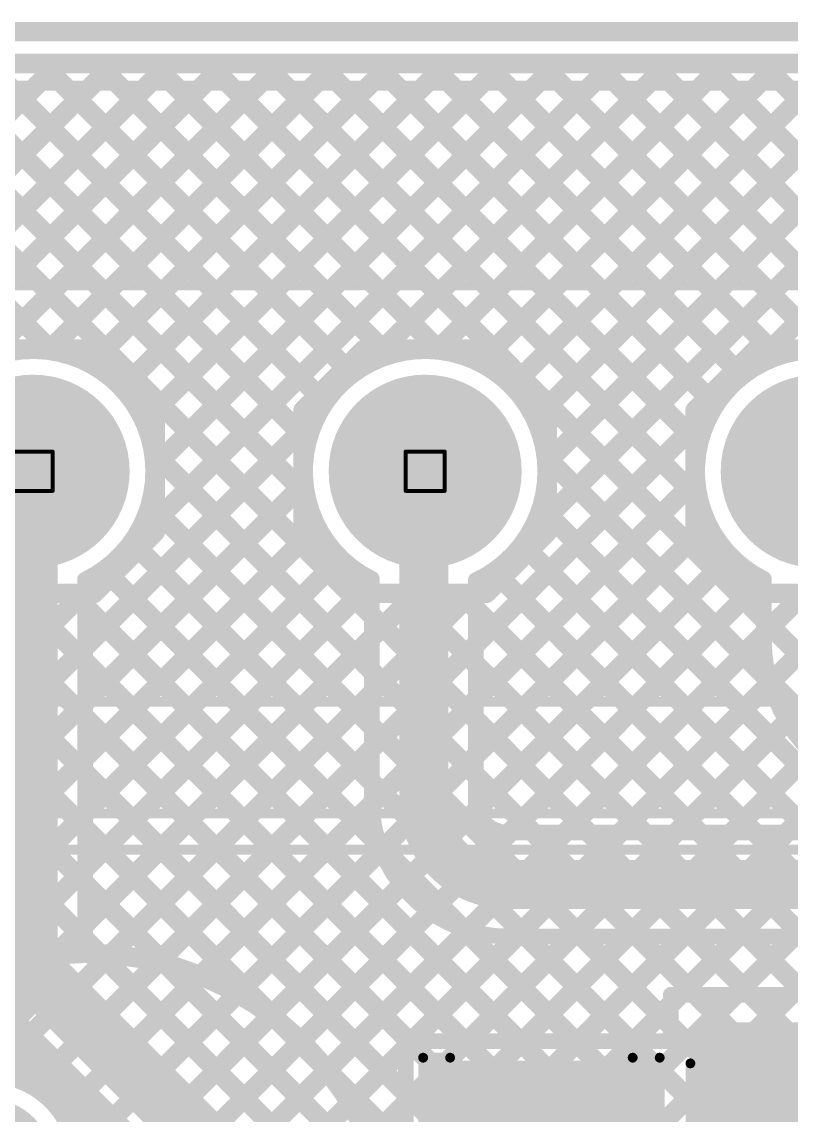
# Model space of a CAD drawing. Header units: inches. Extents: x -1.9 to 9.4, y 0 to 6.7.
# Drawn here: x 0.143 to 0.536, y 2.833 to 3.391 of the extents above; entities that cross this region are included whole.
import ezdxf

# ---------------------------------------------------------------- set-up
doc = ezdxf.new("R2010")
doc.units = ezdxf.units.IN
doc.header["$MEASUREMENT"] = 0
for name, color, linetype in [('Board Outline', 216, 'Continuous'), ('Bottom Layer', 5, 'Continuous'), ('Bottom Solder', 6, 'Continuous'), ('Drill Drawing', 1, 'Continuous'), ('Multi-Layer', 9, 'Continuous'), ('Pad Holes', 156, 'Continuous'), ('Top Layer', 1, 'Continuous'), ('Top Overlay', 2, 'Continuous'), ('Top Paste', 8, 'Continuous'), ('Top Solder', 216, 'Continuous')]:
    doc.layers.add(name, color=color, linetype=linetype)

# ---------------------------------------------------------------- blocks, each defined once
blk = doc.blocks.new('KF129_5_08_3P_7')
at = {"layer": 'Bottom Layer'}
h = blk.add_hatch(color=5, dxfattribs=at)
edge = h.paths.add_edge_path()
edge.add_arc((-0.2, 0), 0.047244, 0, 360)
h = blk.add_hatch(color=5, dxfattribs=at)
edge = h.paths.add_edge_path()
edge.add_arc((0, 0), 0.047244, 0, 360)
h = blk.add_hatch(color=5, dxfattribs=at)
edge = h.paths.add_edge_path()
edge.add_arc((0.2, 0), 0.047244, 0, 360)
at = {"layer": 'Bottom Solder'}
h = blk.add_hatch(color=6, dxfattribs=at)
edge = h.paths.add_edge_path()
edge.add_arc((-0.2, 0), 0.049244, 0, 360)
h = blk.add_hatch(color=6, dxfattribs=at)
edge = h.paths.add_edge_path()
edge.add_arc((0, 0), 0.049244, 0, 360)
h = blk.add_hatch(color=6, dxfattribs=at)
edge = h.paths.add_edge_path()
edge.add_arc((0.2, 0), 0.049244, 0, 360)
at = {"layer": 'Multi-Layer'}
h = blk.add_hatch(color=9, dxfattribs=at)
edge = h.paths.add_edge_path()
edge.add_arc((-0.2, 0), 0.047244, 0, 360)
h = blk.add_hatch(color=9, dxfattribs=at)
edge = h.paths.add_edge_path()
edge.add_arc((0, 0), 0.047244, 0, 360)
h = blk.add_hatch(color=9, dxfattribs=at)
edge = h.paths.add_edge_path()
edge.add_arc((0.2, 0), 0.047244, 0, 360)
at = {"layer": 'Pad Holes'}
h = blk.add_hatch(color=7, dxfattribs=at)
edge = h.paths.add_edge_path()
edge.add_arc((-0.2, 0), 0.031496, 0, 360)
h = blk.add_hatch(color=7, dxfattribs=at)
edge = h.paths.add_edge_path()
edge.add_arc((0, 0), 0.031496, 0, 360)
h = blk.add_hatch(color=7, dxfattribs=at)
edge = h.paths.add_edge_path()
edge.add_arc((0.2, 0), 0.031496, 0, 360)
at = {"layer": 'Top Layer'}
h = blk.add_hatch(color=1, dxfattribs=at)
edge = h.paths.add_edge_path()
edge.add_arc((-0.2, 0), 0.047244, 0, 360)
h = blk.add_hatch(color=1, dxfattribs=at)
edge = h.paths.add_edge_path()
edge.add_arc((0, 0), 0.047244, 0, 360)
h = blk.add_hatch(color=1, dxfattribs=at)
edge = h.paths.add_edge_path()
edge.add_arc((0.2, 0), 0.047244, 0, 360)
at = {"layer": 'Top Solder'}
h = blk.add_hatch(color=216, dxfattribs=at)
edge = h.paths.add_edge_path()
edge.add_arc((-0.2, 0), 0.049244, 0, 360)
h = blk.add_hatch(color=216, dxfattribs=at)
edge = h.paths.add_edge_path()
edge.add_arc((0, 0), 0.049244, 0, 360)
h = blk.add_hatch(color=216, dxfattribs=at)
edge = h.paths.add_edge_path()
edge.add_arc((0.2, 0), 0.049244, 0, 360)
at = {"layer": 'Top Overlay', "const_width": 0.005}
for points in [[(0.3, 0.192913), (-0.3, 0.192913)], [(0.3, 0.174526), (-0.3, 0.174526)], [(0.3, 0.117526), (-0.3, 0.117526)], [(0.3, -0.09477), (-0.3, -0.09477)], [(0.3, -0.196622), (-0.3, -0.196622)], [(0.3, -0.22441), (-0.3, -0.22441)]]:
    blk.add_lwpolyline(points, dxfattribs=at)
blk = doc.blocks.new('RC035M331LO8_14TH_2A1E_9')
at = {"layer": 'Bottom Layer'}
h = blk.add_hatch(color=5, dxfattribs=at)
edge = h.paths.add_edge_path()
edge.add_arc((-0.0689, 0), 0.0315, 0, 360)
h = blk.add_hatch(color=5, dxfattribs=at)
edge = h.paths.add_edge_path()
edge.add_arc((0.0689, 0), 0.0315, 0, 360)
at = {"layer": 'Bottom Solder'}
h = blk.add_hatch(color=6, dxfattribs=at)
edge = h.paths.add_edge_path()
edge.add_arc((-0.0689, 0), 0.0335, 0, 360)
h = blk.add_hatch(color=6, dxfattribs=at)
edge = h.paths.add_edge_path()
edge.add_arc((0.0689, 0), 0.0335, 0, 360)
at = {"layer": 'Multi-Layer'}
h = blk.add_hatch(color=9, dxfattribs=at)
edge = h.paths.add_edge_path()
edge.add_arc((-0.0689, 0), 0.0315, 0, 360)
h = blk.add_hatch(color=9, dxfattribs=at)
edge = h.paths.add_edge_path()
edge.add_arc((0.0689, 0), 0.0315, 0, 360)
at = {"layer": 'Pad Holes'}
h = blk.add_hatch(color=7, dxfattribs=at)
edge = h.paths.add_edge_path()
edge.add_arc((-0.0689, 0), 0.01969, 0, 360)
h = blk.add_hatch(color=7, dxfattribs=at)
edge = h.paths.add_edge_path()
edge.add_arc((0.0689, 0), 0.01969, 0, 360)
at = {"layer": 'Top Layer'}
h = blk.add_hatch(color=1, dxfattribs=at)
edge = h.paths.add_edge_path()
edge.add_arc((-0.0689, 0), 0.0315, 0, 360)
h = blk.add_hatch(color=1, dxfattribs=at)
edge = h.paths.add_edge_path()
edge.add_arc((0.0689, 0), 0.0315, 0, 360)
at = {"layer": 'Top Solder'}
h = blk.add_hatch(color=216, dxfattribs=at)
edge = h.paths.add_edge_path()
edge.add_arc((-0.0689, 0), 0.0335, 0, 360)
h = blk.add_hatch(color=216, dxfattribs=at)
edge = h.paths.add_edge_path()
edge.add_arc((0.0689, 0), 0.0335, 0, 360)
at = {"layer": 'Top Overlay'}
for p, q in [((0.10827, 0.11811), (0.10827, -0.11811)), ((0.11577, 0.11023), (0.10827, 0.11811)), ((0.10827, 0.11811), (0.10827, 0.11811)), ((0.12866, 0.09271), (0.11577, 0.11023)), ((0.13922, 0.0737), (0.12866, 0.09271)), ((0.1473, 0.05351), (0.13922, 0.0737)), ((0.15276, 0.03245), (0.1473, 0.05351)), ((0.15551, 0.01088), (0.15276, 0.03245)), ((0.15551, -0.01088), (0.15551, 0.01088)), ((0.15276, -0.03245), (0.15551, -0.01088)), ((0.1473, -0.05351), (0.15276, -0.03245)), ((0.13922, -0.0737), (0.1473, -0.05351)), ((0.12866, -0.09271), (0.13922, -0.0737)), ((0.11577, -0.11023), (0.12866, -0.09271)), ((0.10827, -0.11811), (0.11577, -0.11023))]:
    blk.add_line(p, q, dxfattribs=at)
at = {"layer": 'Top Overlay', "const_width": 0.01}
blk.add_lwpolyline([(0.0029, 0.1575, -224.908349), (0.0001, 0.1575)], format="xyb", dxfattribs=at)
at = {"layer": 'Top Overlay', "const_width": 0.005}
for points in [[(-0.0024, 0.1575, 1), (0.0026, 0.1575, 1)], [(0.0004, 0.1575, 1), (0.0054, 0.1575, 1)], [(-0.11361, 0.07374, 1), (-0.10861, 0.07374, 1)], [(-0.13811, 0.04724, 1), (-0.13311, 0.04724, 1)], [(-0.08911, 0.04724, 1), (-0.08411, 0.04724, 1)], [(-0.11361, 0.02074, 1), (-0.10861, 0.02074, 1)]]:
    blk.add_lwpolyline(points, format="xyb", close=True, dxfattribs=at)
at = {"layer": 'Top Overlay', "const_width": 0.01}
for points in [[(-0.11111, 0.02074), (-0.11111, 0.07374)], [(-0.13561, 0.04724), (-0.08661, 0.04724)]]:
    blk.add_lwpolyline(points, dxfattribs=at)
blk = doc.blocks.new('R___1206_17')
at = {"layer": 'Top Layer'}
for points in [[(-0.08, 0.035), (-0.02, 0.035), (-0.02, -0.035), (-0.08, -0.035)], [(0.02, 0.035), (0.08, 0.035), (0.08, -0.035), (0.02, -0.035)]]:
    blk.add_hatch(color=1, dxfattribs=at).paths.add_polyline_path(points)
at = {"layer": 'Top Paste'}
for points in [[(-0.08, 0.035), (-0.02, 0.035), (-0.02, -0.035), (-0.08, -0.035)], [(0.02, 0.035), (0.08, 0.035), (0.08, -0.035), (0.02, -0.035)]]:
    blk.add_hatch(color=8, dxfattribs=at).paths.add_polyline_path(points)
at = {"layer": 'Top Solder'}
for points in [[(-0.084, 0.039), (-0.016, 0.039), (-0.016, -0.039), (-0.084, -0.039)], [(0.016, 0.039), (0.084, 0.039), (0.084, -0.039), (0.016, -0.039)]]:
    blk.add_hatch(color=216, dxfattribs=at).paths.add_polyline_path(points)
at = {"layer": 'Top Overlay', "const_width": 0.005}
for points in [[(-0.084, 0.039), (0.084, 0.039)], [(-0.084, 0.039), (-0.084, -0.039)], [(0.084, 0.039), (0.084, -0.039)], [(-0.084, -0.039), (0.084, -0.039)]]:
    blk.add_lwpolyline(points, dxfattribs=at)
at = {"layer": 'Top Overlay', "const_width": 0.0025}
for points in [[(-0.08525, 0.039, 1), (-0.08275, 0.039, 1)], [(-0.08525, 0.039, 1), (-0.08275, 0.039, 1)], [(0.08275, 0.039, 1), (0.08525, 0.039, 1)], [(0.08275, 0.039, 1), (0.08525, 0.039, 1)], [(-0.08525, -0.039, 1), (-0.08275, -0.039, 1)], [(-0.08525, -0.039, 1), (-0.08275, -0.039, 1)], [(0.08275, -0.039, 1), (0.08525, -0.039, 1)], [(0.08275, -0.039, 1), (0.08525, -0.039, 1)]]:
    blk.add_lwpolyline(points, format="xyb", close=True, dxfattribs=at)
blk = doc.blocks.new('SMA_DO_214AC__23')
at = {"layer": 'Top Layer'}
for points in [[(-0.1063, 0.05512), (-0.04331, 0.05512), (-0.04331, -0.05512), (-0.1063, -0.05512)], [(0.04331, 0.05512), (0.1063, 0.05512), (0.1063, -0.05512), (0.04331, -0.05512)]]:
    blk.add_hatch(color=1, dxfattribs=at).paths.add_polyline_path(points)
at = {"layer": 'Top Overlay'}
blk.add_hatch(color=2, dxfattribs=at).paths.add_polyline_path([(-0.15717, -0.06299), (-0.11122, -0.06299), (-0.11122, 0.06299), (-0.15717, 0.06299)])
at = {"layer": 'Top Paste'}
for points in [[(-0.1063, 0.05512), (-0.04331, 0.05512), (-0.04331, -0.05512), (-0.1063, -0.05512)], [(0.04331, 0.05512), (0.1063, 0.05512), (0.1063, -0.05512), (0.04331, -0.05512)]]:
    blk.add_hatch(color=8, dxfattribs=at).paths.add_polyline_path(points)
at = {"layer": 'Top Solder'}
for points in [[(-0.1103, 0.05912), (-0.03931, 0.05912), (-0.03931, -0.05912), (-0.1103, -0.05912)], [(0.03931, 0.05912), (0.1103, 0.05912), (0.1103, -0.05912), (0.03931, -0.05912)]]:
    blk.add_hatch(color=216, dxfattribs=at).paths.add_polyline_path(points)
at = {"layer": 'Top Overlay', "const_width": 0.005}
for points in [[(-0.11745, 0.06034), (0.1119, 0.06034)], [(0.1119, 0.06034), (0.1119, 0.04656)], [(0.1119, -0.04656), (0.1119, -0.06034)], [(-0.11745, -0.06034), (0.1119, -0.06034)]]:
    blk.add_lwpolyline(points, dxfattribs=at)
at = {"layer": 'Top Overlay', "const_width": 0.0025}
for points in [[(-0.1187, 0.06034, 1), (-0.1162, 0.06034, 1)], [(0.11065, 0.06034, 1), (0.11315, 0.06034, 1)], [(0.11065, 0.06034, 1), (0.11315, 0.06034, 1)], [(0.11065, 0.04656, 1), (0.11315, 0.04656, 1)], [(0.11065, -0.04656, 1), (0.11315, -0.04656, 1)], [(-0.1187, -0.06034, 1), (-0.1162, -0.06034, 1)], [(0.11065, -0.06034, 1), (0.11315, -0.06034, 1)], [(0.11065, -0.06034, 1), (0.11315, -0.06034, 1)]]:
    blk.add_lwpolyline(points, format="xyb", close=True, dxfattribs=at)

msp = doc.modelspace()

# ---------------------------------------------------------------- hatches: boundary and pattern name
at = {"layer": 'Top Layer'}
msp.add_hatch(color=1, dxfattribs=at).paths.add_polyline_path([(0.48834, 2.79583), (0.63834, 2.79583), (0.63834, 2.88083), (0.48834, 2.88083)])

# ---------------------------------------------------------------- linework, layer by layer
at = {"layer": 'Board Outline', "const_width": 0.01}
msp.add_lwpolyline([(0, 3.38583), (1.29134, 3.38583)], dxfattribs=at)
at = {"layer": 'Bottom Layer', "const_width": 0.01}
for points in [[(0.01631, 3.1391), (0.24673, 3.36951)], [(0.01631, 3.22395), (0.16188, 3.36951)], [(0.01631, 3.16738), (0.21845, 3.36951)], [(0.01631, 3.19567), (0.19016, 3.36951)], [(0.01631, 3.36951), (1.27503, 3.36951)], [(0.04043, 3.36951), (0.71739, 2.69255)], [(0.06871, 3.36951), (0.2868, 3.15143)], [(0.09699, 3.36951), (0.2868, 3.17971)], [(0.12528, 3.36951), (0.29438, 3.20041)], [(0.12946, 3.22396), (0.27501, 3.36951)], [(0.15356, 3.36951), (0.30852, 3.21456)], [(0.15774, 3.22396), (0.3033, 3.36951)], [(0.1659, 2.49672), (1.03869, 3.36951)], [(0.1659, 2.52501), (1.01041, 3.36951)], [(0.1659, 2.55329), (0.98212, 3.36951)], [(0.1659, 2.58158), (0.95384, 3.36951)], [(0.16792, 2.47046), (1.06697, 3.36951)], [(0.18185, 3.36951), (0.32741, 3.22396)], [(0.18309, 3.22102), (0.33158, 3.36951)], [(0.19723, 3.20688), (0.35987, 3.36951)], [(0.21013, 3.36951), (0.35569, 3.22396)], [(0.21128, 3.16436), (0.41644, 3.36951)], [(0.21128, 3.19265), (0.38815, 3.36951)], [(0.21128, 3.13608), (0.44472, 3.36951)], [(0.23842, 3.36951), (0.72654, 2.88138)], [(0.2497, 2.75022), (0.86898, 3.36951)], [(0.26384, 2.73608), (0.89727, 3.36951)], [(0.2667, 3.36951), (0.4868, 3.14942)], [(0.27266, 2.71662), (0.92555, 3.36951)], [(0.29498, 3.36951), (0.4868, 3.1777)], [(0.32327, 3.36951), (0.49337, 3.19941)], [(0.32745, 3.22396), (0.473, 3.36951)], [(0.35155, 3.36951), (0.50751, 3.21355)], [(0.35573, 3.22396), (0.50129, 3.36951)], [(0.37984, 3.36951), (0.5254, 3.22396)], [(0.38209, 3.22203), (0.52957, 3.36951)], [(0.39623, 3.20789), (0.55786, 3.36951)], [(0.40812, 3.36951), (0.55368, 3.22396)], [(0.41037, 3.19374), (0.58614, 3.36951)], [(0.41128, 3.13809), (0.64271, 3.36951)], [(0.41128, 3.16637), (0.61443, 3.36951)], [(0.43641, 3.36951), (0.87509, 2.93083)], [(0.46469, 3.36951), (0.90338, 2.93083)], [(0.49297, 3.36951), (0.93166, 2.93083)], [(0.52126, 3.36951), (0.95995, 2.93083)], [(0.52544, 3.22396), (0.67099, 3.36951)], [(0.01631, 3.36534), (0.1577, 3.22396)], [(0.11792, 3.22396), (0.18016, 3.22396)], [(0.18016, 3.22396), (0.21128, 3.19283)], [(0.2868, 3.19283), (0.31792, 3.22396)], [(0.31792, 3.22396), (0.38016, 3.22396)], [(0.38016, 3.22396), (0.41128, 3.19283)], [(0.4868, 3.19283), (0.51792, 3.22396)], [(0.51792, 3.22396), (0.58016, 3.22396)], [(0.01631, 3.19564), (0.58234, 2.62961)], [(0.21128, 3.13059), (0.21128, 3.19283)], [(0.2868, 3.13059), (0.2868, 3.19283)], [(0.41128, 3.13059), (0.41128, 3.19283)], [(0.4868, 3.13059), (0.4868, 3.19283)], [(0.01631, 2.91282), (0.2868, 3.1833)], [(0.1507, 2.84922), (0.4868, 3.18531)], [(0.01631, 3.16735), (0.562, 2.62167)], [(0.21128, 3.17037), (0.71739, 2.66426)], [(0.41128, 3.16836), (0.71739, 2.86225)], [(0.16484, 2.83508), (0.4868, 3.15703)], [(0.01631, 2.88454), (0.2868, 3.15502)], [(0.01631, 3.13907), (0.55653, 2.59885)], [(0.21128, 3.14209), (0.71739, 2.63598)], [(0.41128, 3.14008), (0.71739, 2.83397)], [(0.01631, 2.85625), (0.28872, 3.12866)], [(0.17522, 2.81717), (0.48772, 3.12967)], [(0.18016, 3.09947), (0.21128, 3.13059)], [(0.2868, 3.13059), (0.31792, 3.09947)], [(0.38016, 3.09947), (0.41128, 3.13059)], [(0.4868, 3.13059), (0.51792, 3.09947)], [(0.20289, 3.1222), (0.71739, 2.60769)], [(0.40189, 3.12119), (0.71739, 2.80568)], [(0.01631, 2.82797), (0.30286, 3.11452)], [(0.1659, 2.77957), (0.50186, 3.11553)], [(0.01631, 3.11078), (0.59613, 2.53096)], [(0.18875, 3.10805), (0.71739, 2.57941)], [(0.38774, 3.10705), (0.71739, 2.7774)], [(0.01631, 2.79969), (0.31701, 3.10038)], [(0.1659, 2.75128), (0.516, 3.10138)], [(0.01631, 2.94111), (0.17467, 3.09947)], [(0.01631, 2.96939), (0.14639, 3.09947)], [(0.01631, 2.7714), (0.34438, 3.09947)], [(0.11792, 3.09947), (0.18016, 3.09947)], [(0.13078, 2.85758), (0.37266, 3.09947)], [(0.14077, 3.09947), (0.7027, 2.53753)], [(0.1659, 2.723), (0.54237, 3.09947)], [(0.16905, 3.09947), (0.71684, 2.55167)], [(0.23133, 2.76014), (0.57065, 3.09947)], [(0.31792, 3.09947), (0.38016, 3.09947)], [(0.33876, 3.09947), (0.71739, 2.72083)], [(0.36704, 3.09947), (0.71739, 2.74911)], [(0.51792, 3.09947), (0.58016, 3.09947)], [(0.53675, 3.09947), (0.74069, 2.89553)], [(0.01631, 3.0825), (0.5468, 2.55201)], [(0.01631, 3.05422), (0.51852, 2.55201)], [(0.01631, 3.02593), (0.50371, 2.53854)], [(0.01631, 2.99765), (0.46195, 2.55201)], [(0.10946, 2.85758), (0.14234, 2.85758)], [(0.14234, 2.85758), (0.17522, 2.8247)]]:
    msp.add_lwpolyline(points, dxfattribs=at)
at = {"layer": 'Bottom Layer', "const_width": 0.005}
for points in [[(0.15106, 3.36951, 1), (0.15606, 3.36951, 1)], [(0.15938, 3.36951, 1), (0.16438, 3.36951, 1)], [(0.17935, 3.36951, 1), (0.18435, 3.36951, 1)], [(0.18766, 3.36951, 1), (0.19266, 3.36951, 1)], [(0.20763, 3.36951, 1), (0.21263, 3.36951, 1)], [(0.21595, 3.36951, 1), (0.22095, 3.36951, 1)], [(0.23592, 3.36951, 1), (0.24092, 3.36951, 1)], [(0.24423, 3.36951, 1), (0.24923, 3.36951, 1)], [(0.2642, 3.36951, 1), (0.2692, 3.36951, 1)], [(0.27251, 3.36951, 1), (0.27751, 3.36951, 1)], [(0.29248, 3.36951, 1), (0.29748, 3.36951, 1)], [(0.3008, 3.36951, 1), (0.3058, 3.36951, 1)], [(0.32077, 3.36951, 1), (0.32577, 3.36951, 1)], [(0.32908, 3.36951, 1), (0.33408, 3.36951, 1)], [(0.34905, 3.36951, 1), (0.35405, 3.36951, 1)], [(0.35737, 3.36951, 1), (0.36237, 3.36951, 1)], [(0.37734, 3.36951, 1), (0.38234, 3.36951, 1)], [(0.38565, 3.36951, 1), (0.39065, 3.36951, 1)], [(0.40562, 3.36951, 1), (0.41062, 3.36951, 1)], [(0.41394, 3.36951, 1), (0.41894, 3.36951, 1)], [(0.43391, 3.36951, 1), (0.43891, 3.36951, 1)], [(0.44222, 3.36951, 1), (0.44722, 3.36951, 1)], [(0.46219, 3.36951, 1), (0.46719, 3.36951, 1)], [(0.4705, 3.36951, 1), (0.4755, 3.36951, 1)], [(0.49047, 3.36951, 1), (0.49547, 3.36951, 1)], [(0.49879, 3.36951, 1), (0.50379, 3.36951, 1)], [(0.51876, 3.36951, 1), (0.52376, 3.36951, 1)], [(0.52707, 3.36951, 1), (0.53207, 3.36951, 1)], [(0.1552, 3.22396, 1), (0.1602, 3.22396, 1)], [(0.15524, 3.22396, 1), (0.16024, 3.22396, 1)], [(0.17766, 3.22396, 1), (0.18266, 3.22396, 1)], [(0.17766, 3.22396, 1), (0.18266, 3.22396, 1)], [(0.31542, 3.22396, 1), (0.32042, 3.22396, 1)], [(0.31542, 3.22396, 1), (0.32042, 3.22396, 1)], [(0.32491, 3.22396, 1), (0.32991, 3.22396, 1)], [(0.32495, 3.22396, 1), (0.32995, 3.22396, 1)], [(0.35319, 3.22396, 1), (0.35819, 3.22396, 1)], [(0.35323, 3.22396, 1), (0.35823, 3.22396, 1)], [(0.37766, 3.22396, 1), (0.38266, 3.22396, 1)], [(0.37766, 3.22396, 1), (0.38266, 3.22396, 1)], [(0.51542, 3.22396, 1), (0.52042, 3.22396, 1)], [(0.51542, 3.22396, 1), (0.52042, 3.22396, 1)], [(0.5229, 3.22396, 1), (0.5279, 3.22396, 1)], [(0.52294, 3.22396, 1), (0.52794, 3.22396, 1)], [(0.18059, 3.22102, 1), (0.18559, 3.22102, 1)], [(0.37959, 3.22203, 1), (0.38459, 3.22203, 1)], [(0.30602, 3.21456, 1), (0.31102, 3.21456, 1)], [(0.50501, 3.21355, 1), (0.51001, 3.21355, 1)], [(0.19473, 3.20688, 1), (0.19973, 3.20688, 1)], [(0.39373, 3.20789, 1), (0.39873, 3.20789, 1)], [(0.29188, 3.20041, 1), (0.29688, 3.20041, 1)], [(0.49087, 3.19941, 1), (0.49587, 3.19941, 1)], [(0.20878, 3.19283, 1), (0.21378, 3.19283, 1)], [(0.20878, 3.19283, 1), (0.21378, 3.19283, 1)], [(0.20878, 3.19265, 1), (0.21378, 3.19265, 1)], [(0.2843, 3.19283, 1), (0.2893, 3.19283, 1)], [(0.2843, 3.19283, 1), (0.2893, 3.19283, 1)], [(0.40787, 3.19374, 1), (0.41287, 3.19374, 1)], [(0.40878, 3.19283, 1), (0.41378, 3.19283, 1)], [(0.40878, 3.19283, 1), (0.41378, 3.19283, 1)], [(0.4843, 3.19283, 1), (0.4893, 3.19283, 1)], [(0.4843, 3.19283, 1), (0.4893, 3.19283, 1)], [(0.2843, 3.1833, 1), (0.2893, 3.1833, 1)], [(0.4843, 3.18531, 1), (0.4893, 3.18531, 1)], [(0.2843, 3.17971, 1), (0.2893, 3.17971, 1)], [(0.4843, 3.1777, 1), (0.4893, 3.1777, 1)], [(0.20878, 3.17037, 1), (0.21378, 3.17037, 1)], [(0.40878, 3.16836, 1), (0.41378, 3.16836, 1)], [(0.20878, 3.16436, 1), (0.21378, 3.16436, 1)], [(0.40878, 3.16637, 1), (0.41378, 3.16637, 1)], [(0.4843, 3.15703, 1), (0.4893, 3.15703, 1)], [(0.2843, 3.15502, 1), (0.2893, 3.15502, 1)], [(0.2843, 3.15143, 1), (0.2893, 3.15143, 1)], [(0.4843, 3.14942, 1), (0.4893, 3.14942, 1)], [(0.20878, 3.14209, 1), (0.21378, 3.14209, 1)], [(0.40878, 3.14008, 1), (0.41378, 3.14008, 1)], [(0.20878, 3.13608, 1), (0.21378, 3.13608, 1)], [(0.40878, 3.13809, 1), (0.41378, 3.13809, 1)], [(0.20878, 3.13059, 1), (0.21378, 3.13059, 1)], [(0.20878, 3.13059, 1), (0.21378, 3.13059, 1)], [(0.2843, 3.13059, 1), (0.2893, 3.13059, 1)], [(0.2843, 3.13059, 1), (0.2893, 3.13059, 1)], [(0.28622, 3.12866, 1), (0.29122, 3.12866, 1)], [(0.40878, 3.13059, 1), (0.41378, 3.13059, 1)], [(0.40878, 3.13059, 1), (0.41378, 3.13059, 1)], [(0.4843, 3.13059, 1), (0.4893, 3.13059, 1)], [(0.4843, 3.13059, 1), (0.4893, 3.13059, 1)], [(0.48522, 3.12967, 1), (0.49022, 3.12967, 1)], [(0.20039, 3.1222, 1), (0.20539, 3.1222, 1)], [(0.39939, 3.12119, 1), (0.40439, 3.12119, 1)], [(0.30036, 3.11452, 1), (0.30536, 3.11452, 1)], [(0.49936, 3.11553, 1), (0.50436, 3.11553, 1)], [(0.18625, 3.10805, 1), (0.19125, 3.10805, 1)], [(0.38524, 3.10705, 1), (0.39024, 3.10705, 1)], [(0.31451, 3.10038, 1), (0.31951, 3.10038, 1)], [(0.5135, 3.10138, 1), (0.5185, 3.10138, 1)], [(0.13827, 3.09947, 1), (0.14327, 3.09947, 1)], [(0.14389, 3.09947, 1), (0.14889, 3.09947, 1)], [(0.16655, 3.09947, 1), (0.17155, 3.09947, 1)], [(0.17217, 3.09947, 1), (0.17717, 3.09947, 1)], [(0.17766, 3.09947, 1), (0.18266, 3.09947, 1)], [(0.17766, 3.09947, 1), (0.18266, 3.09947, 1)], [(0.31542, 3.09947, 1), (0.32042, 3.09947, 1)], [(0.31542, 3.09947, 1), (0.32042, 3.09947, 1)], [(0.33626, 3.09947, 1), (0.34126, 3.09947, 1)], [(0.34188, 3.09947, 1), (0.34688, 3.09947, 1)], [(0.36454, 3.09947, 1), (0.36954, 3.09947, 1)], [(0.37016, 3.09947, 1), (0.37516, 3.09947, 1)], [(0.37766, 3.09947, 1), (0.38266, 3.09947, 1)], [(0.37766, 3.09947, 1), (0.38266, 3.09947, 1)], [(0.51542, 3.09947, 1), (0.52042, 3.09947, 1)], [(0.51542, 3.09947, 1), (0.52042, 3.09947, 1)], [(0.53425, 3.09947, 1), (0.53925, 3.09947, 1)], [(0.13984, 2.85758, 1), (0.14484, 2.85758, 1)], [(0.13984, 2.85758, 1), (0.14484, 2.85758, 1)], [(0.1482, 2.84922, 1), (0.1532, 2.84922, 1)], [(0.16234, 2.83508, 1), (0.16734, 2.83508, 1)]]:
    msp.add_lwpolyline(points, format="xyb", close=True, dxfattribs=at)
at = {"layer": 'Drill Drawing', "const_width": 0.002}
for points in [[(0.13904, 3.17171), (0.15904, 3.17171)], [(0.15904, 3.15171), (0.15904, 3.17171)], [(0.33904, 3.17171), (0.35904, 3.17171)], [(0.33904, 3.15171), (0.33904, 3.17171)], [(0.35904, 3.15171), (0.35904, 3.17171)], [(0.13904, 3.15171), (0.15904, 3.15171)], [(0.33904, 3.15171), (0.35904, 3.15171)]]:
    msp.add_lwpolyline(points, dxfattribs=at)
at = {"layer": 'Drill Drawing', "const_width": 0.001}
for points in [[(0.15854, 3.17171, 1), (0.15954, 3.17171, 1)], [(0.15854, 3.17171, 1), (0.15954, 3.17171, 1)], [(0.33854, 3.17171, 1), (0.33954, 3.17171, 1)], [(0.33854, 3.17171, 1), (0.33954, 3.17171, 1)], [(0.35854, 3.17171, 1), (0.35954, 3.17171, 1)], [(0.35854, 3.17171, 1), (0.35954, 3.17171, 1)], [(0.15854, 3.15171, 1), (0.15954, 3.15171, 1)], [(0.15854, 3.15171, 1), (0.15954, 3.15171, 1)], [(0.33854, 3.15171, 1), (0.33954, 3.15171, 1)], [(0.33854, 3.15171, 1), (0.33954, 3.15171, 1)], [(0.35854, 3.15171, 1), (0.35954, 3.15171, 1)], [(0.35854, 3.15171, 1), (0.35954, 3.15171, 1)]]:
    msp.add_lwpolyline(points, format="xyb", close=True, dxfattribs=at)
at = {"layer": 'Top Layer'}
for points, const_width in [([(0.01529, 3.37053), (0.94859, 3.37053)], 0.008), ([(0.01529, 3.13808), (0.24775, 3.37053)], 0.008), ([(0.01529, 3.19465), (0.19118, 3.37053)], 0.008), ([(0.01529, 3.22293), (0.1629, 3.37053)], 0.008), ([(0.01529, 3.16636), (0.21947, 3.37053)], 0.008), ([(0.03941, 3.37053), (0.32184, 3.0881)], 0.008), ([(0.06769, 3.37053), (0.2891, 3.14912)], 0.008), ([(0.09597, 3.37053), (0.28969, 3.17682)], 0.008), ([(0.12232, 3.21682), (0.27603, 3.37053)], 0.008), ([(0.12426, 3.37053), (0.2985, 3.1963)], 0.008), ([(0.15254, 3.37053), (0.31234, 3.21074)], 0.008), ([(0.15631, 3.22252), (0.30432, 3.37053)], 0.008), ([(0.17554, 3.10033), (0.44574, 3.37053)], 0.008), ([(0.17783, 3.21576), (0.3326, 3.37053)], 0.008), ([(0.18083, 3.37053), (0.33109, 3.22027)], 0.008), ([(0.19383, 3.20348), (0.36089, 3.37053)], 0.008), ([(0.20507, 3.18643), (0.38917, 3.37053)], 0.008), ([(0.20911, 3.37053), (0.35724, 3.2224)], 0.008), ([(0.21026, 3.16334), (0.41746, 3.37053)], 0.008), ([(0.2374, 3.37053), (0.52184, 3.08609)], 0.008), ([(0.26568, 3.37053), (0.48971, 3.1465)], 0.008), ([(0.29396, 3.37053), (0.4893, 3.1752)], 0.008), ([(0.31799, 3.2145), (0.47402, 3.37053)], 0.008), ([(0.32225, 3.37053), (0.49769, 3.19509)], 0.008), ([(0.35053, 3.37053), (0.5112, 3.20987)], 0.008), ([(0.35449, 3.22271), (0.50231, 3.37053)], 0.008), ([(0.37651, 3.21645), (0.53059, 3.37053)], 0.008), ([(0.37882, 3.37053), (0.52957, 3.21978)], 0.008), ([(0.39285, 3.20451), (0.55888, 3.37053)], 0.008), ([(0.39764, 3.12444), (0.64373, 3.37053)], 0.008), ([(0.40444, 3.18781), (0.58716, 3.37053)], 0.008), ([(0.4071, 3.37053), (0.55497, 3.22267)], 0.008), ([(0.41018, 3.16527), (0.61545, 3.37053)], 0.008), ([(0.43539, 3.37053), (0.75748, 3.04844)], 0.008), ([(0.46367, 3.37053), (0.78576, 3.04844)], 0.008), ([(0.49195, 3.37053), (0.80622, 3.05627)], 0.008), ([(0.51186, 3.21038), (0.67201, 3.37053)], 0.008), ([(0.52024, 3.37053), (0.80622, 3.08455)], 0.008), ([(0.01529, 3.36636), (0.15962, 3.22203)], 0.008), ([(0.37484, 3.07336), (0.50037, 3.19889)], 0.008), ([(0.17554, 3.07205), (0.29625, 3.19276)], 0.008), ([(0.14904, 2.91128), (0.14904, 3.16171)], 0.025), ([(0.20936, 3.17229), (0.32184, 3.05981)], 0.008), ([(0.34834, 3.16101), (0.34904, 3.16171)], 0.025), ([(0.34834, 2.9938), (0.34834, 3.16101)], 0.025), ([(0.40973, 3.16991), (0.52456, 3.05508)], 0.008), ([(0.37484, 3.04508), (0.4879, 3.15813)], 0.008), ([(0.17554, 3.04376), (0.28804, 3.15626)], 0.008), ([(0.20805, 3.14532), (0.32184, 3.03153)], 0.008), ([(0.4076, 3.14377), (0.57384, 2.97752)], 0.008), ([(0.17554, 3.01548), (0.2943, 3.13424)], 0.008), ([(0.37484, 3.01679), (0.49364, 3.13559)], 0.008), ([(0.19892, 3.12617), (0.32184, 3.00325)], 0.008), ([(0.39807, 3.12501), (0.54555, 2.97752)], 0.008), ([(0.17554, 2.9872), (0.30624, 3.1179)], 0.008), ([(0.37551, 2.98918), (0.50524, 3.11891)], 0.008), ([(0.18481, 3.112), (0.32565, 2.97116)], 0.008), ([(0.37484, 3.10165), (0.38631, 3.11311)], 0.008), ([(0.17554, 2.92226), (0.17554, 3.1065)], 0.008), ([(0.32184, 2.9938), (0.32184, 3.10684)], 0.008), ([(0.38362, 3.11117), (0.51727, 2.97752)], 0.008), ([(0.39214, 2.97752), (0.52158, 3.10697)], 0.008), ([(0.52184, 3.07583), (0.52184, 3.10684)], 0.008), ([(0.17554, 2.95891), (0.32184, 3.10521)], 0.008), ([(0.37484, 2.9938), (0.37484, 3.10617)], 0.008), ([(0.17554, 3.09298), (0.39739, 2.87113)], 0.008), ([(0.37484, 3.09167), (0.48898, 2.97752)], 0.008), ([(0.42043, 2.97752), (0.52184, 3.07894)], 0.008), ([(0.17554, 2.93063), (0.32184, 3.07693)], 0.008), ([(0.17554, 3.06469), (0.36911, 2.87113)], 0.008), ([(0.37484, 3.06338), (0.4607, 2.97752)], 0.008), ([(0.44871, 2.97752), (0.52493, 3.05374)], 0.008), ([(0.1855, 2.9123), (0.32184, 3.04865)], 0.008), ([(0.17554, 3.03641), (0.34082, 2.87113)], 0.008), ([(0.37484, 3.0351), (0.43242, 2.97752)], 0.008), ([(0.47699, 2.97752), (0.53354, 3.03407)], 0.008), ([(0.19964, 2.89816), (0.32184, 3.02036)], 0.008), ([(0.50528, 2.97752), (0.54607, 3.01831)], 0.008), ([(0.17554, 3.00813), (0.33922, 2.84445)], 0.008), ([(0.37484, 3.00681), (0.40413, 2.97752)], 0.008), ([(0.53356, 2.97752), (0.56217, 3.00613)], 0.008), ([(0.01529, 2.99867), (0.33922, 2.67474)], 0.008), ([(0.21378, 2.88402), (0.32186, 2.9921)], 0.008), ([(0.17554, 2.97984), (0.33922, 2.81616)], 0.008), ([(0.39112, 2.97752), (0.80622, 2.97752)], 0.008), ([(0.22792, 2.86987), (0.32661, 2.96856)], 0.008), ([(0.39112, 2.95102), (0.85834, 2.95102)], 0.025), ([(0.17554, 2.95156), (0.33922, 2.78788)], 0.008), ([(0.24206, 2.85573), (0.33695, 2.95062)], 0.008), ([(0.25621, 2.84159), (0.35155, 2.93693)], 0.008), ([(0.36847, 2.92833), (0.42568, 2.87113)], 0.008), ([(0.17554, 2.92327), (0.37729, 2.72152)], 0.008), ([(0.27035, 2.82745), (0.37055, 2.92765)], 0.008), ([(0.34231, 2.87113), (0.39571, 2.92452)], 0.008), ([(0.3706, 2.87113), (0.42399, 2.92452)], 0.008), ([(0.39112, 2.92452), (0.80622, 2.92452)], 0.008), ([(0.39888, 2.87113), (0.45228, 2.92452)], 0.008), ([(0.40056, 2.92452), (0.45396, 2.87113)], 0.008), ([(0.42717, 2.87113), (0.48056, 2.92452)], 0.008), ([(0.42885, 2.92452), (0.47434, 2.87903)], 0.008), ([(0.45713, 2.92452), (0.48683, 2.89483)], 0.008), ([(0.47915, 2.89483), (0.50885, 2.92452)], 0.008), ([(0.48542, 2.92452), (0.51511, 2.89483)], 0.008), ([(0.50743, 2.89483), (0.53713, 2.92452)], 0.008), ([(0.5137, 2.92452), (0.5434, 2.89483)], 0.008), ([(0.53572, 2.89483), (0.56542, 2.92452)], 0.008), ([(0.14904, 2.91128), (0.3628, 2.69752)], 0.025), ([(0.17554, 2.92226), (0.37628, 2.72152)], 0.008), ([(0.47434, 2.89483), (0.65234, 2.89483)], 0.008), ([(0.47434, 2.89001), (0.47915, 2.89483)], 0.008), ([(0.47434, 2.87113), (0.47434, 2.89483)], 0.008), ([(0.13033, 2.89251), (0.33922, 2.68362)], 0.008), ([(0.45545, 2.87113), (0.47434, 2.89001)], 0.008), ([(0.12695, 2.85375), (0.14802, 2.87482)], 0.008), ([(0.28449, 2.8133), (0.33922, 2.86803)], 0.008), ([(0.33922, 2.87113), (0.47434, 2.87113)], 0.008), ([(0.33922, 2.86803), (0.34231, 2.87113)], 0.008), ([(0.33922, 2.78013), (0.33922, 2.87113)], 0.008), ([(0.14896, 2.84748), (0.16216, 2.86068)], 0.008), ([(0.16356, 2.83379), (0.1763, 2.84654)], 0.008), ([(0.29863, 2.79916), (0.33922, 2.83975)], 0.008), ([(0.17114, 2.81309), (0.19045, 2.8324)], 0.008), ([(0.40834, 2.76583), (0.40834, 2.82563)], 0.02)]:
    msp.add_lwpolyline(points, dxfattribs=dict(at, const_width=const_width))
for points, const_width in [([(0.15054, 3.37053, 1), (0.15454, 3.37053, 1)], 0.004), ([(0.1609, 3.37053, 1), (0.1649, 3.37053, 1)], 0.004), ([(0.17883, 3.37053, 1), (0.18283, 3.37053, 1)], 0.004), ([(0.18918, 3.37053, 1), (0.19318, 3.37053, 1)], 0.004), ([(0.20711, 3.37053, 1), (0.21111, 3.37053, 1)], 0.004), ([(0.21747, 3.37053, 1), (0.22147, 3.37053, 1)], 0.004), ([(0.2354, 3.37053, 1), (0.2394, 3.37053, 1)], 0.004), ([(0.24575, 3.37053, 1), (0.24975, 3.37053, 1)], 0.004), ([(0.26368, 3.37053, 1), (0.26768, 3.37053, 1)], 0.004), ([(0.27403, 3.37053, 1), (0.27803, 3.37053, 1)], 0.004), ([(0.29196, 3.37053, 1), (0.29596, 3.37053, 1)], 0.004), ([(0.30232, 3.37053, 1), (0.30632, 3.37053, 1)], 0.004), ([(0.32025, 3.37053, 1), (0.32425, 3.37053, 1)], 0.004), ([(0.3306, 3.37053, 1), (0.3346, 3.37053, 1)], 0.004), ([(0.34853, 3.37053, 1), (0.35253, 3.37053, 1)], 0.004), ([(0.35889, 3.37053, 1), (0.36289, 3.37053, 1)], 0.004), ([(0.37682, 3.37053, 1), (0.38082, 3.37053, 1)], 0.004), ([(0.38717, 3.37053, 1), (0.39117, 3.37053, 1)], 0.004), ([(0.4051, 3.37053, 1), (0.4091, 3.37053, 1)], 0.004), ([(0.41546, 3.37053, 1), (0.41946, 3.37053, 1)], 0.004), ([(0.43339, 3.37053, 1), (0.43739, 3.37053, 1)], 0.004), ([(0.44374, 3.37053, 1), (0.44774, 3.37053, 1)], 0.004), ([(0.46167, 3.37053, 1), (0.46567, 3.37053, 1)], 0.004), ([(0.47202, 3.37053, 1), (0.47602, 3.37053, 1)], 0.004), ([(0.48995, 3.37053, 1), (0.49395, 3.37053, 1)], 0.004), ([(0.50031, 3.37053, 1), (0.50431, 3.37053, 1)], 0.004), ([(0.51824, 3.37053, 1), (0.52224, 3.37053, 1)], 0.004), ([(0.52859, 3.37053, 1), (0.53259, 3.37053, 1)], 0.004), ([(0.15431, 3.22252, 1), (0.15831, 3.22252, 1)], 0.004), ([(0.15762, 3.22203, 1), (0.16162, 3.22203, 1)], 0.004), ([(0.32909, 3.22027, 1), (0.33309, 3.22027, 1)], 0.004), ([(0.35249, 3.22271, 1), (0.35649, 3.22271, 1)], 0.004), ([(0.35524, 3.2224, 1), (0.35924, 3.2224, 1)], 0.004), ([(0.52757, 3.21978, 1), (0.53157, 3.21978, 1)], 0.004), ([(0.17583, 3.21576, 1), (0.17983, 3.21576, 1)], 0.004), ([(0.31599, 3.2145, 1), (0.31999, 3.2145, 1)], 0.004), ([(0.37451, 3.21645, 1), (0.37851, 3.21645, 1)], 0.004), ([(0.31034, 3.21074, 1), (0.31434, 3.21074, 1)], 0.004), ([(0.5092, 3.20987, 1), (0.5132, 3.20987, 1)], 0.004), ([(0.50986, 3.21038, 1), (0.51386, 3.21038, 1)], 0.004), ([(0.19183, 3.20348, 1), (0.19583, 3.20348, 1)], 0.004), ([(0.39085, 3.20451, 1), (0.39485, 3.20451, 1)], 0.004), ([(0.2965, 3.1963, 1), (0.3005, 3.1963, 1)], 0.004), ([(0.49837, 3.19889, 1), (0.50237, 3.19889, 1)], 0.004), ([(0.29425, 3.19276, 1), (0.29825, 3.19276, 1)], 0.004), ([(0.49569, 3.19509, 1), (0.49969, 3.19509, 1)], 0.004), ([(0.20307, 3.18643, 1), (0.20707, 3.18643, 1)], 0.004), ([(0.40244, 3.18781, 1), (0.40644, 3.18781, 1)], 0.004), ([(0.28769, 3.17682, 1), (0.29169, 3.17682, 1)], 0.004), ([(0.4873, 3.1752, 1), (0.4913, 3.1752, 1)], 0.004), ([(0.14279, 3.16171, 1), (0.15529, 3.16171, 1)], 0.0125), ([(0.20736, 3.17229, 1), (0.21136, 3.17229, 1)], 0.004), ([(0.34209, 3.16101, 1), (0.35459, 3.16101, 1)], 0.0125), ([(0.34209, 3.16101, 1), (0.35459, 3.16101, 1)], 0.0125), ([(0.34279, 3.16171, 1), (0.35529, 3.16171, 1)], 0.0125), ([(0.40773, 3.16991, 1), (0.41173, 3.16991, 1)], 0.004), ([(0.20826, 3.16334, 1), (0.21226, 3.16334, 1)], 0.004), ([(0.40818, 3.16527, 1), (0.41218, 3.16527, 1)], 0.004), ([(0.20828, 3.16171, 1), (0.21228, 3.16171, 1)], 0.004), ([(0.20828, 3.16171, 1), (0.21228, 3.16171, 1)], 0.004), ([(0.40828, 3.16171, 1), (0.41228, 3.16171, 1)], 0.004), ([(0.40828, 3.16171, 1), (0.41228, 3.16171, 1)], 0.004), ([(0.4859, 3.15813, 1), (0.4899, 3.15813, 1)], 0.004), ([(0.28604, 3.15626, 1), (0.29004, 3.15626, 1)], 0.004), ([(0.20605, 3.14532, 1), (0.21005, 3.14532, 1)], 0.004), ([(0.2871, 3.14912, 1), (0.2911, 3.14912, 1)], 0.004), ([(0.48771, 3.1465, 1), (0.49171, 3.1465, 1)], 0.004), ([(0.4056, 3.14377, 1), (0.4096, 3.14377, 1)], 0.004), ([(0.2923, 3.13424, 1), (0.2963, 3.13424, 1)], 0.004), ([(0.49164, 3.13559, 1), (0.49564, 3.13559, 1)], 0.004), ([(0.19692, 3.12617, 1), (0.20092, 3.12617, 1)], 0.004), ([(0.39564, 3.12444, 1), (0.39964, 3.12444, 1)], 0.004), ([(0.39607, 3.12501, 1), (0.40007, 3.12501, 1)], 0.004), ([(0.30424, 3.1179, 1), (0.30824, 3.1179, 1)], 0.004), ([(0.50324, 3.11891, 1), (0.50724, 3.11891, 1)], 0.004), ([(0.18281, 3.112, 1), (0.18681, 3.112, 1)], 0.004), ([(0.38431, 3.11311, 1), (0.38831, 3.11311, 1)], 0.004), ([(0.17354, 3.1065, 1), (0.17754, 3.1065, 1)], 0.004), ([(0.17354, 3.1065, 1), (0.17754, 3.1065, 1)], 0.004), ([(0.31984, 3.10684, 1), (0.32384, 3.10684, 1)], 0.004), ([(0.31984, 3.10684, 1), (0.32384, 3.10684, 1)], 0.004), ([(0.38162, 3.11117, 1), (0.38562, 3.11117, 1)], 0.004), ([(0.51958, 3.10697, 1), (0.52358, 3.10697, 1)], 0.004), ([(0.51984, 3.10684, 1), (0.52384, 3.10684, 1)], 0.004), ([(0.51984, 3.10684, 1), (0.52384, 3.10684, 1)], 0.004), ([(0.31984, 3.10521, 1), (0.32384, 3.10521, 1)], 0.004), ([(0.37284, 3.10617, 1), (0.37684, 3.10617, 1)], 0.004), ([(0.37284, 3.10617, 1), (0.37684, 3.10617, 1)], 0.004), ([(0.37284, 3.10165, 1), (0.37684, 3.10165, 1)], 0.004), ([(0.17354, 3.10033, 1), (0.17754, 3.10033, 1)], 0.004), ([(0.17354, 3.09298, 1), (0.17754, 3.09298, 1)], 0.004), ([(0.37284, 3.09167, 1), (0.37684, 3.09167, 1)], 0.004), ([(0.31984, 3.0881, 1), (0.32384, 3.0881, 1)], 0.004), ([(0.51984, 3.08609, 1), (0.52384, 3.08609, 1)], 0.004), ([(0.51984, 3.07894, 1), (0.52384, 3.07894, 1)], 0.004), ([(0.31984, 3.07693, 1), (0.32384, 3.07693, 1)], 0.004), ([(0.37284, 3.07336, 1), (0.37684, 3.07336, 1)], 0.004), ([(0.51984, 3.07583, 1), (0.52384, 3.07583, 1)], 0.004), ([(0.51984, 3.07583, 1), (0.52384, 3.07583, 1)], 0.004), ([(0.17354, 3.07205, 1), (0.17754, 3.07205, 1)], 0.004), ([(0.17354, 3.06469, 1), (0.17754, 3.06469, 1)], 0.004), ([(0.37284, 3.06338, 1), (0.37684, 3.06338, 1)], 0.004), ([(0.31984, 3.05981, 1), (0.32384, 3.05981, 1)], 0.004), ([(0.52256, 3.05508, 1), (0.52656, 3.05508, 1)], 0.004), ([(0.52293, 3.05374, 1), (0.52693, 3.05374, 1)], 0.004), ([(0.31984, 3.04865, 1), (0.32384, 3.04865, 1)], 0.004), ([(0.37284, 3.04508, 1), (0.37684, 3.04508, 1)], 0.004), ([(0.17354, 3.04376, 1), (0.17754, 3.04376, 1)], 0.004), ([(0.17354, 3.03641, 1), (0.17754, 3.03641, 1)], 0.004), ([(0.37284, 3.0351, 1), (0.37684, 3.0351, 1)], 0.004), ([(0.53154, 3.03407, 1), (0.53554, 3.03407, 1)], 0.004), ([(0.31984, 3.03153, 1), (0.32384, 3.03153, 1)], 0.004), ([(0.31984, 3.02036, 1), (0.32384, 3.02036, 1)], 0.004), ([(0.17354, 3.01548, 1), (0.17754, 3.01548, 1)], 0.004), ([(0.37284, 3.01679, 1), (0.37684, 3.01679, 1)], 0.004), ([(0.17354, 3.00813, 1), (0.17754, 3.00813, 1)], 0.004), ([(0.37284, 3.00681, 1), (0.37684, 3.00681, 1)], 0.004), ([(0.31984, 3.00325, 1), (0.32384, 3.00325, 1)], 0.004), ([(0.34209, 2.9938, 1), (0.35459, 2.9938, 1)], 0.0125), ([(0.34209, 2.9938, 1), (0.35459, 2.9938, 1)], 0.0125), ([(0.31984, 2.9938, 1), (0.32384, 2.9938, 1)], 0.004), ([(0.31984, 2.9938, 1), (0.32384, 2.9938, 1)], 0.004), ([(0.31986, 2.9921, 1), (0.32386, 2.9921, 1)], 0.004), ([(0.37284, 2.9938, 1), (0.37684, 2.9938, 1)], 0.004), ([(0.37284, 2.9938, 1), (0.37684, 2.9938, 1)], 0.004), ([(0.37351, 2.98918, 1), (0.37751, 2.98918, 1)], 0.004), ([(0.17354, 2.9872, 1), (0.17754, 2.9872, 1)], 0.004), ([(0.17354, 2.97984, 1), (0.17754, 2.97984, 1)], 0.004), ([(0.38912, 2.97752, 1), (0.39312, 2.97752, 1)], 0.004), ([(0.38912, 2.97752, 1), (0.39312, 2.97752, 1)], 0.004), ([(0.39014, 2.97752, 1), (0.39414, 2.97752, 1)], 0.004), ([(0.40213, 2.97752, 1), (0.40613, 2.97752, 1)], 0.004), ([(0.41843, 2.97752, 1), (0.42243, 2.97752, 1)], 0.004), ([(0.43042, 2.97752, 1), (0.43442, 2.97752, 1)], 0.004), ([(0.44671, 2.97752, 1), (0.45071, 2.97752, 1)], 0.004), ([(0.4587, 2.97752, 1), (0.4627, 2.97752, 1)], 0.004), ([(0.47499, 2.97752, 1), (0.47899, 2.97752, 1)], 0.004), ([(0.48698, 2.97752, 1), (0.49098, 2.97752, 1)], 0.004), ([(0.50328, 2.97752, 1), (0.50728, 2.97752, 1)], 0.004), ([(0.51527, 2.97752, 1), (0.51927, 2.97752, 1)], 0.004), ([(0.53156, 2.97752, 1), (0.53556, 2.97752, 1)], 0.004), ([(0.32365, 2.97116, 1), (0.32765, 2.97116, 1)], 0.004), ([(0.32461, 2.96856, 1), (0.32861, 2.96856, 1)], 0.004), ([(0.17354, 2.95891, 1), (0.17754, 2.95891, 1)], 0.004), ([(0.38487, 2.95102, 1), (0.39737, 2.95102, 1)], 0.0125), ([(0.38487, 2.95102, 1), (0.39737, 2.95102, 1)], 0.0125), ([(0.17354, 2.95156, 1), (0.17754, 2.95156, 1)], 0.004), ([(0.33495, 2.95062, 1), (0.33895, 2.95062, 1)], 0.004), ([(0.34955, 2.93693, 1), (0.35355, 2.93693, 1)], 0.004), ([(0.17354, 2.93063, 1), (0.17754, 2.93063, 1)], 0.004), ([(0.36647, 2.92833, 1), (0.37047, 2.92833, 1)], 0.004), ([(0.17354, 2.92327, 1), (0.17754, 2.92327, 1)], 0.004), ([(0.36855, 2.92765, 1), (0.37255, 2.92765, 1)], 0.004), ([(0.38912, 2.92452, 1), (0.39312, 2.92452, 1)], 0.004), ([(0.38912, 2.92452, 1), (0.39312, 2.92452, 1)], 0.004), ([(0.39371, 2.92452, 1), (0.39771, 2.92452, 1)], 0.004), ([(0.39856, 2.92452, 1), (0.40256, 2.92452, 1)], 0.004), ([(0.42199, 2.92452, 1), (0.42599, 2.92452, 1)], 0.004), ([(0.42685, 2.92452, 1), (0.43085, 2.92452, 1)], 0.004), ([(0.45028, 2.92452, 1), (0.45428, 2.92452, 1)], 0.004), ([(0.45513, 2.92452, 1), (0.45913, 2.92452, 1)], 0.004), ([(0.47856, 2.92452, 1), (0.48256, 2.92452, 1)], 0.004), ([(0.48342, 2.92452, 1), (0.48742, 2.92452, 1)], 0.004), ([(0.50685, 2.92452, 1), (0.51085, 2.92452, 1)], 0.004), ([(0.5117, 2.92452, 1), (0.5157, 2.92452, 1)], 0.004), ([(0.53513, 2.92452, 1), (0.53913, 2.92452, 1)], 0.004), ([(0.14279, 2.91128, 1), (0.15529, 2.91128, 1)], 0.0125), ([(0.14279, 2.91128, 1), (0.15529, 2.91128, 1)], 0.0125), ([(0.17354, 2.92226, 1), (0.17754, 2.92226, 1)], 0.004), ([(0.17354, 2.92226, 1), (0.17754, 2.92226, 1)], 0.004), ([(0.1835, 2.9123, 1), (0.1875, 2.9123, 1)], 0.004), ([(0.19764, 2.89816, 1), (0.20164, 2.89816, 1)], 0.004), ([(0.47234, 2.89483, 1), (0.47634, 2.89483, 1)], 0.004), ([(0.47234, 2.89483, 1), (0.47634, 2.89483, 1)], 0.004), ([(0.47715, 2.89483, 1), (0.48115, 2.89483, 1)], 0.004), ([(0.47715, 2.89483, 1), (0.48115, 2.89483, 1)], 0.004), ([(0.48483, 2.89483, 1), (0.48883, 2.89483, 1)], 0.004), ([(0.50543, 2.89483, 1), (0.50943, 2.89483, 1)], 0.004), ([(0.51311, 2.89483, 1), (0.51711, 2.89483, 1)], 0.004), ([(0.53372, 2.89483, 1), (0.53772, 2.89483, 1)], 0.004), ([(0.47234, 2.89001, 1), (0.47634, 2.89001, 1)], 0.004), ([(0.47234, 2.89001, 1), (0.47634, 2.89001, 1)], 0.004), ([(0.21178, 2.88402, 1), (0.21578, 2.88402, 1)], 0.004), ([(0.47234, 2.87903, 1), (0.47634, 2.87903, 1)], 0.004), ([(0.14602, 2.87482, 1), (0.15002, 2.87482, 1)], 0.004), ([(0.22592, 2.86987, 1), (0.22992, 2.86987, 1)], 0.004), ([(0.33722, 2.87113, 1), (0.34122, 2.87113, 1)], 0.004), ([(0.33722, 2.87113, 1), (0.34122, 2.87113, 1)], 0.004), ([(0.33722, 2.86803, 1), (0.34122, 2.86803, 1)], 0.004), ([(0.33722, 2.86803, 1), (0.34122, 2.86803, 1)], 0.004), ([(0.33882, 2.87113, 1), (0.34282, 2.87113, 1)], 0.004), ([(0.34031, 2.87113, 1), (0.34431, 2.87113, 1)], 0.004), ([(0.34031, 2.87113, 1), (0.34431, 2.87113, 1)], 0.004), ([(0.36711, 2.87113, 1), (0.37111, 2.87113, 1)], 0.004), ([(0.3686, 2.87113, 1), (0.3726, 2.87113, 1)], 0.004), ([(0.39539, 2.87113, 1), (0.39939, 2.87113, 1)], 0.004), ([(0.39688, 2.87113, 1), (0.40088, 2.87113, 1)], 0.004), ([(0.42368, 2.87113, 1), (0.42768, 2.87113, 1)], 0.004), ([(0.42517, 2.87113, 1), (0.42917, 2.87113, 1)], 0.004), ([(0.45196, 2.87113, 1), (0.45596, 2.87113, 1)], 0.004), ([(0.45345, 2.87113, 1), (0.45745, 2.87113, 1)], 0.004), ([(0.47234, 2.87113, 1), (0.47634, 2.87113, 1)], 0.004), ([(0.47234, 2.87113, 1), (0.47634, 2.87113, 1)], 0.004), ([(0.16016, 2.86068, 1), (0.16416, 2.86068, 1)], 0.004), ([(0.24006, 2.85573, 1), (0.24406, 2.85573, 1)], 0.004), ([(0.14696, 2.84748, 1), (0.15096, 2.84748, 1)], 0.004), ([(0.1743, 2.84654, 1), (0.1783, 2.84654, 1)], 0.004), ([(0.33722, 2.84445, 1), (0.34122, 2.84445, 1)], 0.004), ([(0.25421, 2.84159, 1), (0.25821, 2.84159, 1)], 0.004), ([(0.33722, 2.83975, 1), (0.34122, 2.83975, 1)], 0.004), ([(0.16156, 2.83379, 1), (0.16556, 2.83379, 1)], 0.004), ([(0.18845, 2.8324, 1), (0.19245, 2.8324, 1)], 0.004), ([(0.40334, 2.82563, 1), (0.41334, 2.82563, 1)], 0.01)]:
    msp.add_lwpolyline(points, format="xyb", close=True, dxfattribs=dict(at, const_width=const_width))
for points, const_width in [([(0.12254, 3.1065, -1.810773), (0.21028, 3.16171)], 0.008), ([(0.32184, 3.10684, -1.797296), (0.41028, 3.16171)], 0.008), ([(0.52184, 3.10684, -1.79723), (0.61028, 3.16171)], 0.008), ([(0.21028, 3.16171, -0.288452), (0.17554, 3.1065)], 0.008), ([(0.41028, 3.16171, -0.291866), (0.37484, 3.10617)], 0.008), ([(0.60222, 2.99544, -0.414214), (0.52184, 3.07583)], 0.008), ([(0.39112, 2.95102, -0.414214), (0.34834, 2.9938)], 0.025), ([(0.39112, 2.92452, -0.414214), (0.32184, 2.9938)], 0.008), ([(0.39112, 2.97752, -0.414214), (0.37484, 2.9938)], 0.008), ([(0.09373, 2.84044, -0.668179), (0.1714, 2.80827)], 0.008)]:
    msp.add_lwpolyline(points, format="xyb", dxfattribs=dict(at, const_width=const_width))

# ---------------------------------------------------------------- block references
for name, p, rotation in [('KF129_5_08_3P_7', (0.34904, 3.16171), 180), ('RC035M331LO8_14TH_2A1E_9', (0.17462, 2.75955), 315), ('SMA_DO_214AC__23', (0.40834, 2.75083), 90), ('R___1206_17', (0.52334, 2.77583), 90)]:
    msp.add_blockref(name, p, dxfattribs=dict(rotation=rotation))

doc.saveas('drawing.dxf')
